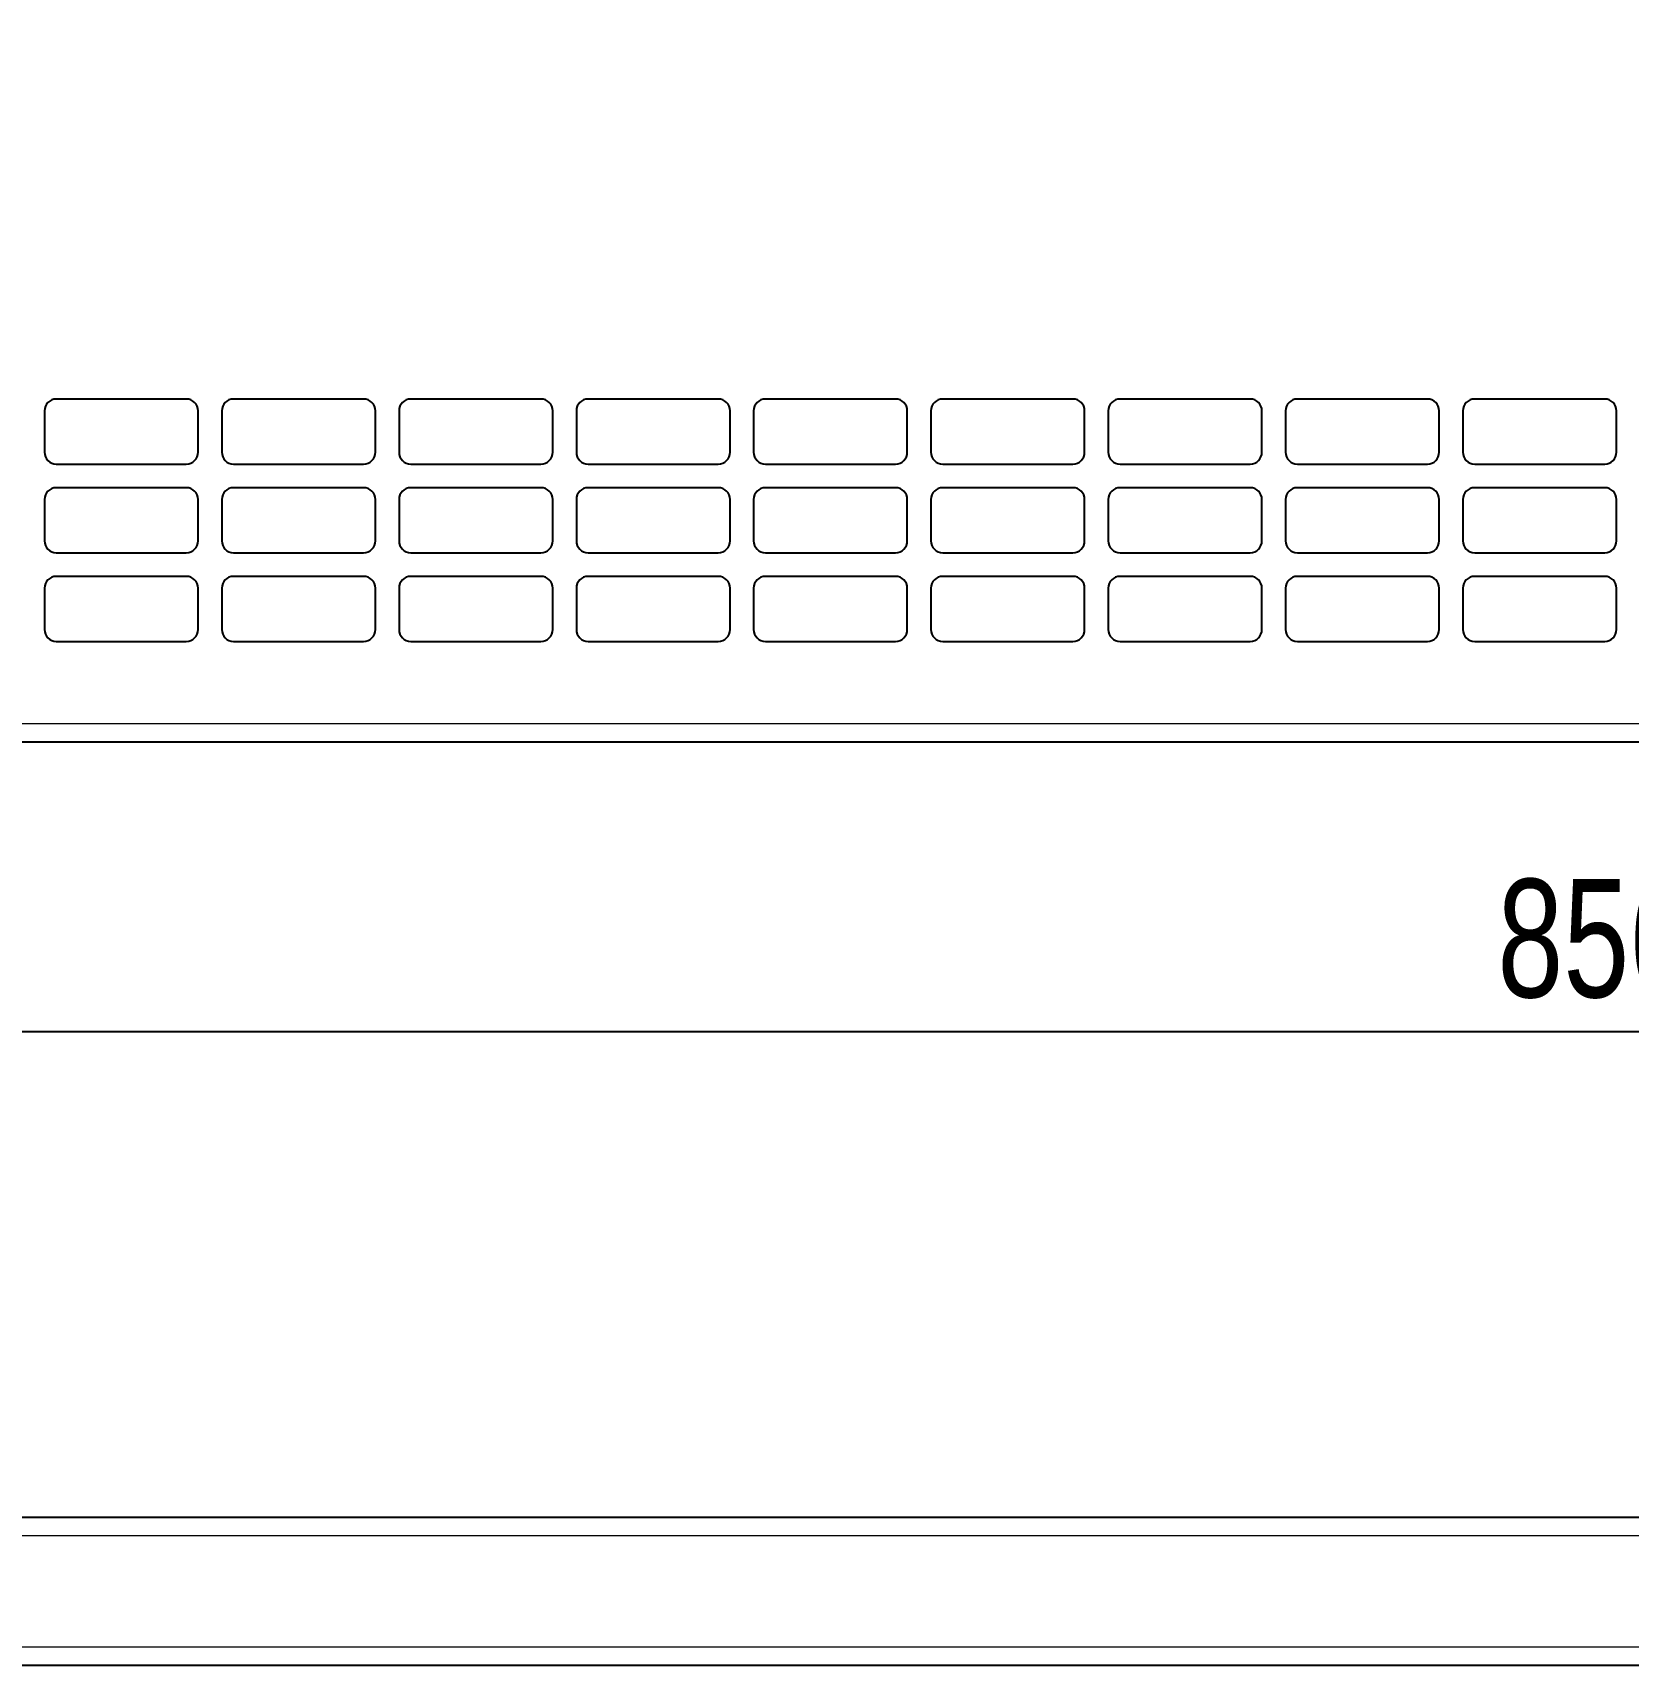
# Model space of a CAD drawing. Header units: millimetres. Extents: x -815 to 1480, y 650 to 1898.
# Drawn here: x -537.1 to -267.1, y 702.1 to 978.4 of the extents above; entities that cross this region are included whole.
import ezdxf

# ---------------------------------------------------------------- set-up
doc = ezdxf.new("R2010")
doc.units = ezdxf.units.MM
doc.layers.add('FORMAT', color=7, linetype='Continuous')
doc.styles.add('SLDTEXTSTYLE0', font='TXT', dxfattribs={"width": 0.75})
doc.dimstyles.new('SLDDIMSTYLE0', dxfattribs={"dimtxt": 20, "dimasz": 10, "dimexe": 0, "dimexo": 0.0625, "dimgap": 5, "dimtad": 2, "dimdec": 1, "dimrnd": 1e-09, "dimzin": 12, "dimdsep": 46, "dimtxsty": 'SLDTEXTSTYLE0', "dimsah": 1, "dimcen": 0.09, "dimadec": 0, "dimazin": 3, "dimtfac": 1, "dimtofl": 0, "dimtmove": 0, "dimatfit": 3, "dimfxl": 0, "dimfrac": 2, "dimtolj": 1, "dimtzin": 12, "dimarcsym": 0})

# ---------------------------------------------------------------- blocks, each defined once
blk = doc.blocks.new('_D_4')
at = {"layer": 'FORMAT'}
for p, q in [((-695.06, 1299.89), (-695.06, 808.4)), ((160.94, 1299.89), (160.94, 808.4)), ((-695.06, 809.4), (160.94, 809.4))]:
    blk.add_line(p, q, dxfattribs=at)
for points in [[(-695.06, 809.4), (-685.06, 807.86), (-685.06, 810.94)], [(160.94, 809.4), (150.94, 810.94), (150.94, 807.86)]]:
    blk.add_solid(points, dxfattribs=at)
at = {"layer": 'FORMAT', "insert": (-289.22, 835.18), "char_height": 20, "attachment_point": 1, "style": 'SLDTEXTSTYLE0'}
blk.add_mtext('856', dxfattribs=at)

msp = doc.modelspace()

# ---------------------------------------------------------------- linework, layer by layer
at = {"color": 7, "linetype": 'Continuous', "lineweight": 25}
for p, q in [((-511.06, 916.4), (-533.06, 916.4)), ((-481.06, 916.4), (-503.06, 916.4)), ((-451.06, 916.4), (-473.06, 916.4)), ((-421.06, 916.4), (-443.06, 916.4)), ((-391.06, 916.4), (-413.06, 916.4)), ((-361.06, 916.4), (-383.06, 916.4)), ((-331.06, 916.4), (-353.06, 916.4)), ((-301.06, 916.4), (-323.06, 916.4)), ((-271.06, 916.4), (-293.06, 916.4)), ((-535.06, 914.4), (-535.06, 907.4)), ((-509.06, 907.4), (-509.06, 914.4)), ((-505.06, 914.4), (-505.06, 907.4)), ((-479.06, 907.4), (-479.06, 914.4)), ((-475.06, 914.4), (-475.06, 907.4)), ((-449.06, 907.4), (-449.06, 914.4)), ((-445.06, 914.4), (-445.06, 907.4)), ((-419.06, 907.4), (-419.06, 914.4)), ((-415.06, 914.4), (-415.06, 907.4)), ((-389.06, 907.4), (-389.06, 914.4)), ((-385.06, 914.4), (-385.06, 907.4)), ((-359.06, 907.4), (-359.06, 914.4)), ((-355.06, 914.4), (-355.06, 907.4)), ((-329.06, 907.4), (-329.06, 914.4)), ((-325.06, 914.4), (-325.06, 907.4)), ((-299.06, 907.4), (-299.06, 914.4)), ((-295.06, 914.4), (-295.06, 907.4)), ((-269.06, 907.4), (-269.06, 914.4)), ((-533.06, 905.4), (-511.06, 905.4)), ((-503.06, 905.4), (-481.06, 905.4)), ((-473.06, 905.4), (-451.06, 905.4)), ((-443.06, 905.4), (-421.06, 905.4)), ((-413.06, 905.4), (-391.06, 905.4)), ((-383.06, 905.4), (-361.06, 905.4)), ((-353.06, 905.4), (-331.06, 905.4)), ((-323.06, 905.4), (-301.06, 905.4)), ((-293.06, 905.4), (-271.06, 905.4)), ((-511.06, 901.4), (-533.06, 901.4)), ((-481.06, 901.4), (-503.06, 901.4)), ((-451.06, 901.4), (-473.06, 901.4)), ((-421.06, 901.4), (-443.06, 901.4)), ((-391.06, 901.4), (-413.06, 901.4)), ((-361.06, 901.4), (-383.06, 901.4)), ((-331.06, 901.4), (-353.06, 901.4)), ((-301.06, 901.4), (-323.06, 901.4)), ((-271.06, 901.4), (-293.06, 901.4)), ((-535.06, 899.4), (-535.06, 892.4)), ((-509.06, 892.4), (-509.06, 899.4)), ((-505.06, 899.4), (-505.06, 892.4)), ((-479.06, 892.4), (-479.06, 899.4)), ((-475.06, 899.4), (-475.06, 892.4)), ((-449.06, 892.4), (-449.06, 899.4)), ((-445.06, 899.4), (-445.06, 892.4)), ((-419.06, 892.4), (-419.06, 899.4)), ((-415.06, 899.4), (-415.06, 892.4)), ((-389.06, 892.4), (-389.06, 899.4)), ((-385.06, 899.4), (-385.06, 892.4)), ((-359.06, 892.4), (-359.06, 899.4)), ((-355.06, 899.4), (-355.06, 892.4)), ((-329.06, 892.4), (-329.06, 899.4)), ((-325.06, 899.4), (-325.06, 892.4)), ((-299.06, 892.4), (-299.06, 899.4)), ((-295.06, 899.4), (-295.06, 892.4)), ((-269.06, 892.4), (-269.06, 899.4)), ((-533.06, 890.4), (-511.06, 890.4)), ((-503.06, 890.4), (-481.06, 890.4)), ((-473.06, 890.4), (-451.06, 890.4)), ((-443.06, 890.4), (-421.06, 890.4)), ((-413.06, 890.4), (-391.06, 890.4)), ((-383.06, 890.4), (-361.06, 890.4)), ((-353.06, 890.4), (-331.06, 890.4)), ((-323.06, 890.4), (-301.06, 890.4)), ((-293.06, 890.4), (-271.06, 890.4)), ((-535.06, 884.4), (-535.06, 877.4)), ((-511.06, 886.4), (-533.06, 886.4)), ((-509.06, 877.4), (-509.06, 884.4)), ((-505.06, 884.4), (-505.06, 877.4)), ((-481.06, 886.4), (-503.06, 886.4)), ((-479.06, 877.4), (-479.06, 884.4)), ((-475.06, 884.4), (-475.06, 877.4)), ((-451.06, 886.4), (-473.06, 886.4)), ((-449.06, 877.4), (-449.06, 884.4)), ((-445.06, 884.4), (-445.06, 877.4)), ((-421.06, 886.4), (-443.06, 886.4)), ((-419.06, 877.4), (-419.06, 884.4)), ((-415.06, 884.4), (-415.06, 877.4)), ((-391.06, 886.4), (-413.06, 886.4)), ((-389.06, 877.4), (-389.06, 884.4)), ((-385.06, 884.4), (-385.06, 877.4)), ((-361.06, 886.4), (-383.06, 886.4)), ((-359.06, 877.4), (-359.06, 884.4)), ((-355.06, 884.4), (-355.06, 877.4)), ((-331.06, 886.4), (-353.06, 886.4)), ((-329.06, 877.4), (-329.06, 884.4)), ((-325.06, 884.4), (-325.06, 877.4)), ((-301.06, 886.4), (-323.06, 886.4)), ((-299.06, 877.4), (-299.06, 884.4)), ((-295.06, 884.4), (-295.06, 877.4)), ((-271.06, 886.4), (-293.06, 886.4)), ((-269.06, 877.4), (-269.06, 884.4)), ((-533.06, 875.4), (-511.06, 875.4)), ((-503.06, 875.4), (-481.06, 875.4)), ((-473.06, 875.4), (-451.06, 875.4)), ((-443.06, 875.4), (-421.06, 875.4)), ((-413.06, 875.4), (-391.06, 875.4)), ((-383.06, 875.4), (-361.06, 875.4)), ((-353.06, 875.4), (-331.06, 875.4)), ((-323.06, 875.4), (-301.06, 875.4)), ((-293.06, 875.4), (-271.06, 875.4)), ((-667.11, 858.39), (133.49, 858.39)), ((147.44, 727.13), (-681.56, 727.13)), ((144.59, 702.13), (-678.61, 702.13))]:
    msp.add_line(p, q, dxfattribs=at)
at = {"color": 8, "linetype": 'Continuous', "lineweight": 18}
for p, q in [((-667.11, 861.49), (133.49, 861.49)), ((147.44, 724.03), (-681.56, 724.03)), ((144.92, 705.23), (-678.94, 705.23))]:
    msp.add_line(p, q, dxfattribs=at)
at = {"color": 7, "linetype": 'Continuous', "lineweight": 25}
for centre, start, end in [((-533.06, 914.4), 90, 180), ((-511.06, 914.4), 0, 90), ((-503.06, 914.4), 90, 180), ((-481.06, 914.4), 0, 90), ((-473.06, 914.4), 90, 180), ((-451.06, 914.4), 0, 90), ((-443.06, 914.4), 90, 180), ((-421.06, 914.4), 0, 90), ((-413.06, 914.4), 90, 180), ((-391.06, 914.4), 0, 90), ((-383.06, 914.4), 90, 180), ((-361.06, 914.4), 0, 90), ((-353.06, 914.4), 90, 180), ((-331.06, 914.4), 0, 90), ((-323.06, 914.4), 90, 180), ((-301.06, 914.4), 0, 90), ((-293.06, 914.4), 90, 180), ((-271.06, 914.4), 0, 90), ((-533.06, 907.4), 180, 270), ((-511.06, 907.4), 270, 0), ((-503.06, 907.4), 180, 270), ((-481.06, 907.4), 270, 0), ((-473.06, 907.4), 180, 270), ((-451.06, 907.4), 270, 360), ((-443.06, 907.4), 180, 270), ((-421.06, 907.4), 270, 360), ((-413.06, 907.4), 180, 270), ((-391.06, 907.4), 270, 0), ((-383.06, 907.4), 180, 270), ((-361.06, 907.4), 270, 0), ((-353.06, 907.4), 180, 270), ((-331.06, 907.4), 270, 360), ((-323.06, 907.4), 180, 270), ((-301.06, 907.4), 270, 360), ((-293.06, 907.4), 180, 270), ((-271.06, 907.4), 270, 0), ((-533.06, 899.4), 90, 180), ((-511.06, 899.4), 0, 90), ((-503.06, 899.4), 90, 180), ((-481.06, 899.4), 0, 90), ((-473.06, 899.4), 90, 180), ((-451.06, 899.4), 0, 90), ((-443.06, 899.4), 90, 180), ((-421.06, 899.4), 0, 90), ((-413.06, 899.4), 90, 180), ((-391.06, 899.4), 0, 90), ((-383.06, 899.4), 90, 180), ((-361.06, 899.4), 0, 90), ((-353.06, 899.4), 90, 180), ((-331.06, 899.4), 0, 90), ((-323.06, 899.4), 90, 180), ((-301.06, 899.4), 0, 90), ((-293.06, 899.4), 90, 180), ((-271.06, 899.4), 0, 90), ((-533.06, 892.4), 180, 270), ((-511.06, 892.4), 270, 360), ((-503.06, 892.4), 180, 270), ((-481.06, 892.4), 270, 360), ((-473.06, 892.4), 180, 270), ((-451.06, 892.4), 270, 0), ((-443.06, 892.4), 180, 270), ((-421.06, 892.4), 270, 0), ((-413.06, 892.4), 180, 270), ((-391.06, 892.4), 270, 360), ((-383.06, 892.4), 180, 270), ((-361.06, 892.4), 270, 360), ((-353.06, 892.4), 180, 270), ((-331.06, 892.4), 270, 0), ((-323.06, 892.4), 180, 270), ((-301.06, 892.4), 270, 0), ((-293.06, 892.4), 180, 270), ((-271.06, 892.4), 270, 360), ((-533.06, 884.4), 90, 180), ((-511.06, 884.4), 0, 90), ((-503.06, 884.4), 90, 180), ((-481.06, 884.4), 0, 90), ((-473.06, 884.4), 90, 180), ((-451.06, 884.4), 0, 90), ((-443.06, 884.4), 90, 180), ((-421.06, 884.4), 0, 90), ((-413.06, 884.4), 90, 180), ((-391.06, 884.4), 0, 90), ((-383.06, 884.4), 90, 180), ((-361.06, 884.4), 0, 90), ((-353.06, 884.4), 90, 180), ((-331.06, 884.4), 0, 90), ((-323.06, 884.4), 90, 180), ((-301.06, 884.4), 0, 90), ((-293.06, 884.4), 90, 180), ((-271.06, 884.4), 0, 90), ((-533.06, 877.4), 180, 270), ((-511.06, 877.4), 270, 0), ((-503.06, 877.4), 180, 270), ((-481.06, 877.4), 270, 360), ((-473.06, 877.4), 180, 270), ((-451.06, 877.4), 270, 360), ((-443.06, 877.4), 180, 270), ((-421.06, 877.4), 270, 360), ((-413.06, 877.4), 180, 270), ((-391.06, 877.4), 270, 0), ((-383.06, 877.4), 180, 270), ((-361.06, 877.4), 270, 360), ((-353.06, 877.4), 180, 270), ((-331.06, 877.4), 270, 360), ((-323.06, 877.4), 180, 270), ((-301.06, 877.4), 270, 360), ((-293.06, 877.4), 180, 270), ((-271.06, 877.4), 270, 0)]:
    msp.add_arc(centre, 2, start, end, dxfattribs=at)

# ---------------------------------------------------------------- dimensions: what is measured, and where the dimension line sits
at = {"layer": 'FORMAT'}
dim = msp.add_linear_dim(base=(160.94, 809.4), p1=(-695.06, 1299.9), p2=(160.94, 1299.9), angle=0, dimstyle='SLDDIMSTYLE0', dxfattribs=at)
dim.commit()
dim.dimension.update_dxf_attribs({"geometry": '_D_4', "text_midpoint": (-267.06, 809.4), "dimtype": 160})

doc.saveas('drawing.dxf')
